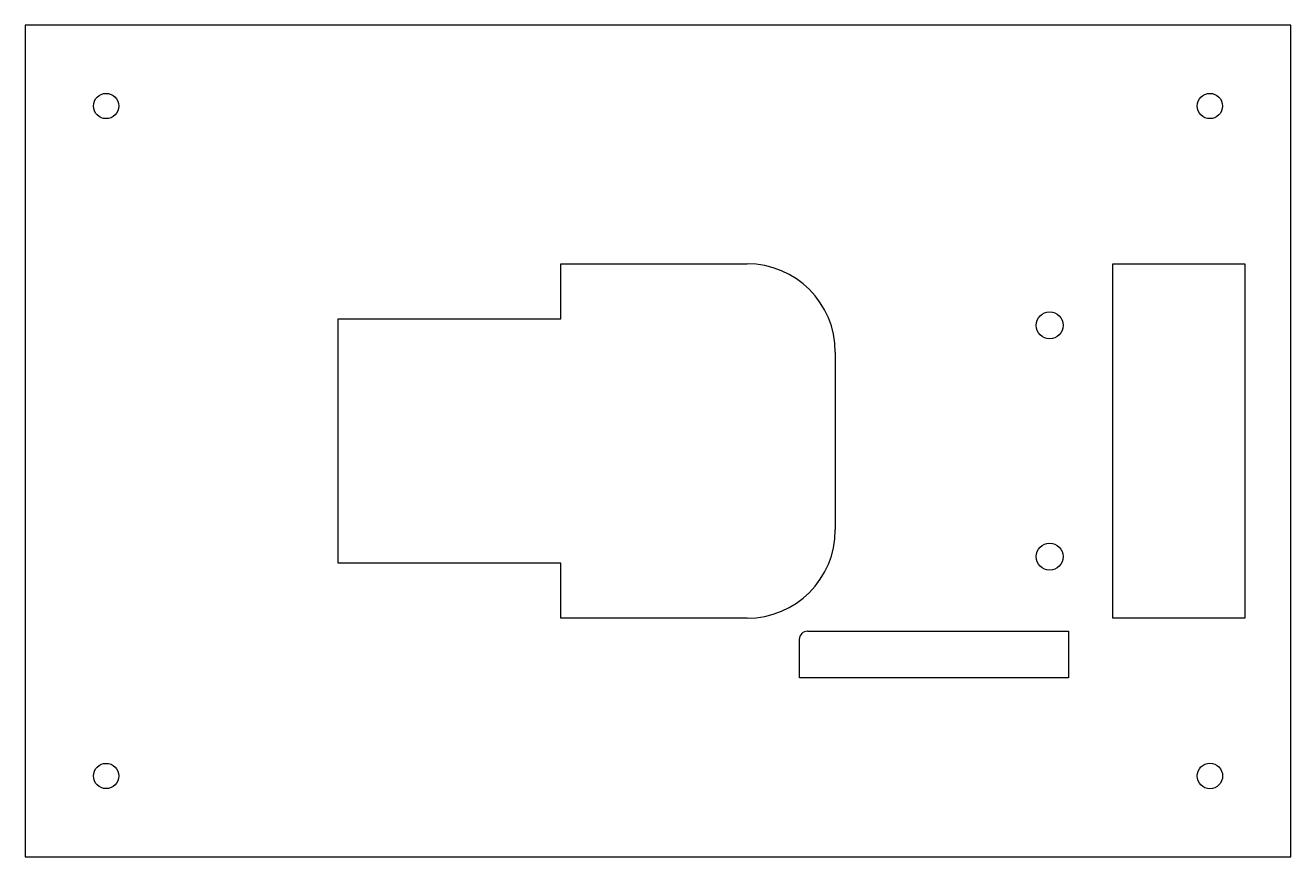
# Model space of a CAD drawing. Header units: millimetres. Extents: x -71 to 71, y -47 to 47.
import ezdxf

# ---------------------------------------------------------------- set-up
doc = ezdxf.new("R2010")
doc.units = ezdxf.units.MM
doc.layers.add('CUTOUTS', color=1, linetype='CONTINUOUS')
doc.layers.add('PERIMETER', color=5, linetype='CONTINUOUS')

msp = doc.modelspace()

# ---------------------------------------------------------------- linework, layer by layer
at = {"layer": 'CUTOUTS'}
for p, q in [((-10.93, 19.92), (10, 19.92)), ((-10.93, 13.74), (-10.93, 19.92)), ((51.08, -19.92), (51.08, 19.92)), ((51.08, 19.92), (65.92, 19.92)), ((65.92, 19.92), (65.92, -19.92)), ((-35.93, 13.74), (-10.93, 13.74)), ((-35.93, -13.74), (-35.93, 13.74)), ((19.92, 10), (19.92, -10)), ((-10.93, -13.74), (-35.93, -13.74)), ((-10.93, -19.92), (-10.93, -13.74)), ((10, -19.92), (-10.93, -19.92)), ((65.92, -19.92), (51.08, -19.92)), ((15.88, -26.62), (15.88, -22.3)), ((16.8, -21.37), (46.12, -21.37)), ((46.12, -21.37), (46.12, -26.62)), ((46.12, -26.62), (15.88, -26.62))]:
    msp.add_line(p, q, dxfattribs=at)
for centre, radius in [((-62, 37.65), 1.42), ((62, 37.65), 1.42), ((44, 13), 1.52), ((44, -13), 1.52), ((-62, -37.65), 1.42), ((62, -37.65), 1.43)]:
    msp.add_circle(centre, radius, dxfattribs=at)
for centre, radius, start, end in [((10, 10), 9.92, 0, 90), ((10, -10), 9.92, -90, 0), ((16.8, -22.3), 0.925, 90, 180)]:
    msp.add_arc(centre, radius, start, end, dxfattribs=at)
at = {"layer": 'PERIMETER'}
for p, q in [((71.08, 46.73), (-71.08, 46.73)), ((-71.08, 46.73), (-71.08, -46.73)), ((71.08, -46.73), (71.08, 46.73)), ((-71.08, -46.73), (71.08, -46.73))]:
    msp.add_line(p, q, dxfattribs=at)

doc.saveas('drawing.dxf')
